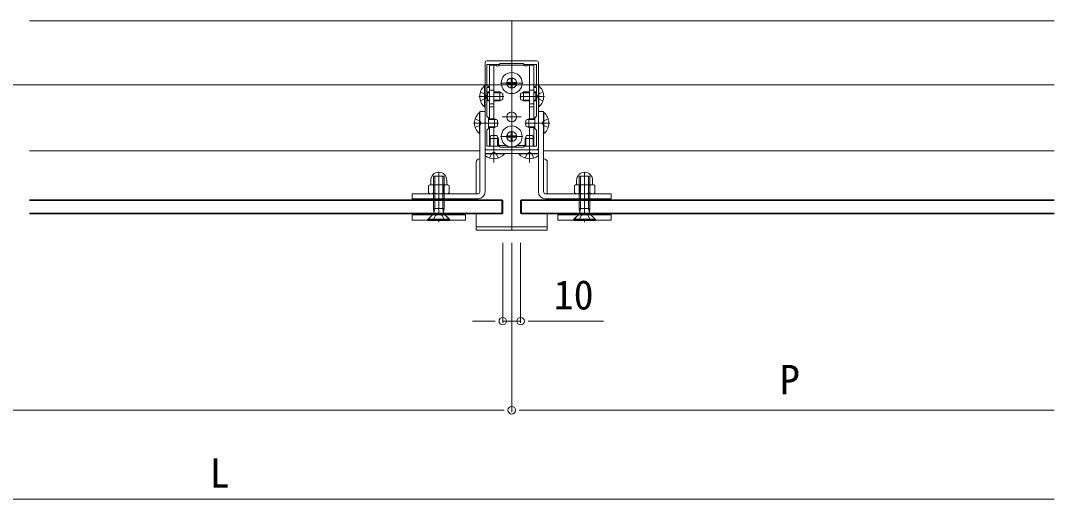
# Model space of a CAD drawing. Units: millimetres, scale not verified. Extents: x -990 to 990, y -1598 to 1604.
# Drawn here: x -298 to 282, y 371 to 640 of the extents above; entities that cross this region are included whole.
import ezdxf
from ezdxf.enums import TextEntityAlignment as Align

# ---------------------------------------------------------------- set-up
doc = ezdxf.new("R2010")
doc.units = ezdxf.units.MM
doc.header["$LTSCALE"] = 8
doc.linetypes.add('CHAIN2', pattern=[12, 9, -1, 1, -1])
doc.linetypes.add('DASHED3', pattern=[4, 3, -1])
for name, color, linetype, lineweight in [('0-3_YKK_11', 2, 'Continuous', 9), ('0-4_YKK_12', 4, 'Continuous', 9), ('0-5_YKK_13', 6, 'Continuous', 9), ('0-6_YKK_D', 7, 'Continuous', 9)]:
    doc.layers.add(name, color=color, linetype=linetype, lineweight=lineweight)
doc.styles.add('ＭＳ ゴシック', font='')
doc.styles.get('ＭＳ ゴシック').set_extended_font_data('MS Gothic')

msp = doc.modelspace()

# ---------------------------------------------------------------- linework, layer by layer
at = {"layer": '0-3_YKK_11'}
for p, q in [((282.5, 639.811), (-293.5, 639.811)), ((-22.5, 551.807), (-22.5, 639.807)), ((-746.25, 603.811), (282.5, 603.811)), ((-40.4, 566.811), (-293.5, 566.811)), ((282.5, 566.811), (-4.6, 566.811))]:
    msp.add_line(p, q, dxfattribs=at)
at = {"layer": '0-4_YKK_12', "linetype": 'CHAIN2'}
for p, q in [((-22.5, 616.011), (-22.5, 566.811)), ((-22.5, 598.511), (-22.5, 611.111)), ((-28.8, 604.811), (-16.2, 604.811)), ((-17.2, 604.811), (-27.8, 604.811)), ((-41, 597.311), (-27, 597.311)), ((-28.2, 597.311), (-38.2, 597.311)), ((-4, 597.311), (-18, 597.311)), ((-16.8, 597.311), (-6.8, 597.311)), ((-43.9, 582.311), (-29.9, 582.311)), ((-17.2, 585.811), (-27.8, 585.811)), ((-22.5, 568.511), (-22.5, 581.111)), ((-1.1, 582.311), (-15.1, 582.311)), ((-32.5, 561.811), (-32.5, 575.81)), ((-12.5, 561.811), (-12.5, 575.81)), ((-32.5, 560.178), (-32.5, 572.92)), ((-28.8, 574.811), (-16.2, 574.811)), ((-17.2, 574.811), (-27.8, 574.811)), ((-12.5, 560.178), (-12.5, 572.92)), ((-22.5, 522.311), (-22.5, 567.311))]:
    msp.add_line(p, q, dxfattribs=at)
at = {"layer": '0-4_YKK_12'}
for p, q in [((-35, 614.811), (-31.366, 614.811)), ((-35, 614.811), (-35, 584.811)), ((-32.5, 584.811), (-32.5, 614.811)), ((-29.634, 614.811), (-15.366, 614.811)), ((-13.634, 614.811), (-10, 614.811)), ((-12.5, 584.811), (-12.5, 614.811)), ((-10, 584.814), (-10, 614.811)), ((-25, 605.161), (-25, 604.461)), ((-25, 605.161), (-23.35, 605.161)), ((-25, 604.461), (-23.35, 604.461)), ((-22.85, 607.311), (-22.15, 607.311)), ((-22.85, 607.311), (-22.85, 605.661)), ((-22.15, 607.311), (-22.15, 605.661)), ((-21.65, 605.161), (-20, 605.161)), ((-21.65, 604.461), (-20, 604.461)), ((-20, 605.161), (-20, 604.461)), ((-37.748, 603.211), (-37.5, 603.211)), ((-37.748, 591.411), (-37.748, 603.211)), ((-37.5, 603.211), (-37.5, 591.411)), ((-36.1, 599.811), (-36.4, 599.702)), ((-36.1, 599.378), (-36.4, 599.44)), ((-36.1, 594.811), (-36.1, 599.811)), ((-36.1, 599.811), (-35, 599.811)), ((-36.1, 599.378), (-35, 599.378)), ((-35, 600.811), (-32.5, 600.811)), ((-32.5, 599.811), (-29.2, 599.811)), ((-32.5, 599.378), (-28.28, 599.378)), ((-29.2, 594.811), (-29.2, 599.811)), ((-27.5, 599.011), (-29.2, 599.811)), ((-27.5, 595.611), (-27.5, 599.011)), ((-22.85, 603.961), (-22.85, 602.311)), ((-22.85, 602.311), (-22.15, 602.311)), ((-22.15, 603.961), (-22.15, 602.311)), ((-17.5, 599.011), (-15.8, 599.811)), ((-17.5, 595.611), (-17.5, 599.011)), ((-12.5, 599.378), (-16.72, 599.378)), ((-12.5, 599.811), (-15.8, 599.811)), ((-15.8, 594.811), (-15.8, 599.811)), ((-12.5, 600.811), (-10, 600.811)), ((-8.9, 599.811), (-10, 599.811)), ((-8.9, 599.378), (-10, 599.378)), ((-8.9, 594.811), (-8.9, 599.811)), ((-8.9, 599.811), (-8.6, 599.702)), ((-8.9, 599.378), (-8.6, 599.44)), ((-7.5, 603.211), (-7.5, 591.411)), ((-7.252, 603.211), (-7.5, 603.211)), ((-7.252, 591.411), (-7.252, 603.211)), ((-36.1, 595.244), (-36.4, 595.181)), ((-36.1, 594.811), (-36.4, 594.92)), ((-36.1, 595.244), (-35, 595.244)), ((-36.1, 594.811), (-35, 594.811)), ((-35, 593.177), (-32.5, 593.177)), ((-32.5, 595.244), (-28.28, 595.244)), ((-32.5, 594.811), (-29.2, 594.811)), ((-29.2, 594.811), (-27.5, 595.611)), ((-15.8, 594.811), (-17.5, 595.611)), ((-12.5, 595.244), (-16.72, 595.244)), ((-12.5, 594.811), (-15.8, 594.811)), ((-12.5, 593.177), (-10, 593.177)), ((-8.9, 595.244), (-10, 595.244)), ((-8.9, 594.811), (-10, 594.811)), ((-8.9, 595.244), (-8.6, 595.181)), ((-8.9, 594.811), (-8.6, 594.92)), ((-40.648, 588.211), (-40.4, 588.211)), ((-40.648, 588.211), (-40.648, 576.411)), ((-40.4, 576.411), (-40.4, 588.211)), ((-37.748, 591.411), (-37.5, 591.411)), ((-37.5, 543.711), (-37.5, 588.811)), ((-35, 591.444), (-32.5, 591.444)), ((-12.5, 591.444), (-10, 591.444)), ((-7.252, 591.411), (-7.5, 591.411)), ((-7.5, 543.711), (-7.5, 588.811)), ((-4.6, 576.411), (-4.6, 588.211)), ((-4.352, 588.211), (-4.6, 588.211)), ((-4.352, 588.211), (-4.352, 576.411)), ((-35.5, 584.811), (-32.1, 584.811)), ((-35.5, 584.378), (-31.18, 584.378)), ((-32.1, 584.811), (-30.4, 584.011)), ((-32.1, 584.811), (-32.1, 579.811)), ((-30.4, 584.011), (-30.4, 580.611)), ((-12.9, 584.811), (-14.6, 584.011)), ((-14.6, 584.011), (-14.6, 580.611)), ((-9.5, 584.378), (-13.82, 584.378)), ((-9.5, 584.811), (-12.9, 584.811)), ((-12.9, 584.811), (-12.9, 579.811)), ((-40.648, 576.411), (-40.4, 576.411)), ((-35.5, 580.244), (-31.18, 580.244)), ((-35.5, 579.811), (-32.1, 579.811)), ((-35, 579.811), (-35, 569.811)), ((-34.2, 575.311), (-35, 573.611)), ((-30.8, 575.311), (-34.2, 575.311)), ((-32.5, 575.311), (-32.5, 579.811)), ((-30.4, 580.611), (-32.1, 579.811)), ((-30, 573.611), (-30.8, 575.311)), ((-22.85, 577.311), (-22.15, 577.311)), ((-22.85, 577.311), (-22.85, 575.661)), ((-22.15, 577.311), (-22.15, 575.661)), ((-14.2, 575.311), (-15, 573.611)), ((-14.6, 580.611), (-12.9, 579.811)), ((-10.8, 575.311), (-14.2, 575.311)), ((-9.5, 580.244), (-13.82, 580.244)), ((-9.5, 579.811), (-12.9, 579.811)), ((-12.5, 575.311), (-12.5, 579.811)), ((-10, 573.611), (-10.8, 575.311)), ((-10, 569.811), (-10, 579.814)), ((-4.352, 576.411), (-4.6, 576.411)), ((-35, 569.311), (-35, 573.611)), ((-30, 573.611), (-35, 573.611)), ((-34.567, 569.311), (-34.567, 574.531)), ((-30.433, 569.311), (-30.433, 574.531)), ((-30, 569.311), (-30, 573.611)), ((-29.634, 569.811), (-25.627, 569.811)), ((-25, 575.161), (-25, 574.461)), ((-25, 575.161), (-23.35, 575.161)), ((-25, 574.461), (-23.35, 574.461)), ((-22.85, 573.961), (-22.85, 572.311)), ((-22.85, 572.311), (-22.15, 572.311)), ((-22.15, 573.961), (-22.15, 572.311)), ((-21.65, 575.161), (-20, 575.161)), ((-21.65, 574.461), (-20, 574.461)), ((-20, 575.161), (-20, 574.461)), ((-19.373, 569.811), (-15.366, 569.811)), ((-15, 569.311), (-15, 573.611)), ((-10, 573.611), (-15, 573.611)), ((-14.567, 569.311), (-14.567, 574.531)), ((-10.433, 569.311), (-10.433, 574.531)), ((-10, 569.311), (-10, 573.611)), ((-7.5, 567.311), (-37.5, 567.311)), ((-7.5, 565.311), (-37.5, 565.311)), ((-37.5, 565.311), (-26.6, 565.311)), ((-26.6, 565.063), (-37.5, 565.063)), ((-26.6, 565.063), (-26.6, 565.311)), ((-18.4, 565.311), (-7.5, 565.311)), ((-18.4, 565.063), (-18.4, 565.311)), ((-7.5, 565.063), (-18.4, 565.063)), ((-42.5, 560.311), (-42.5, 542.711)), ((-2.5, 542.711), (-2.5, 560.311)), ((-68, 550.211), (-68, 548.211)), ((-66.387, 543.157), (-66.387, 547.264)), ((-60.613, 543.157), (-60.613, 547.264)), ((-59, 550.211), (-59, 548.211)), ((14, 550.211), (14, 548.211)), ((15.613, 543.157), (15.613, 547.264)), ((21.387, 543.157), (21.387, 547.264)), ((23, 550.211), (23, 548.211)), ((-78.5, 539.811), (-78.5, 542.711)), ((-78.5, 542.711), (-41.4, 542.711)), ((-69.274, 543.157), (-68.5, 542.711)), ((-58.5, 542.711), (-68.5, 542.711)), ((-57.726, 543.157), (-58.5, 542.711)), ((33.5, 542.711), (-3.6, 542.711)), ((12.726, 543.157), (13.5, 542.711)), ((13.5, 542.711), (23.5, 542.711)), ((24.274, 543.157), (23.5, 542.711)), ((33.5, 539.811), (33.5, 542.711)), ((-28, 539.311), (-293.5, 539.311)), ((-27.5, 538.811), (-293.5, 538.811)), ((-78.5, 539.811), (-41.4, 539.811)), ((-42.5, 539.811), (-42.5, 539.311)), ((-28, 531.311), (-28, 539.311)), ((-28, 539.311), (-27.5, 538.811)), ((-27.5, 531.811), (-27.5, 538.811)), ((-17, 539.311), (-17.5, 538.811)), ((-17.5, 531.811), (-17.5, 538.811)), ((-17.5, 538.811), (282.5, 538.811)), ((-17, 539.311), (282.5, 539.311)), ((-17, 531.311), (-17, 539.311)), ((33.5, 539.811), (-3.6, 539.811)), ((-2.5, 539.311), (-2.5, 539.811)), ((-293.5, 531.811), (-27.5, 531.811)), ((-293.5, 531.311), (-28, 531.311)), ((-42.5, 531.311), (-42.5, 522.143)), ((-28, 531.311), (-27.5, 531.811)), ((282.5, 531.811), (-17.5, 531.811)), ((-17, 531.311), (-17.5, 531.811)), ((282.5, 531.311), (-17, 531.311)), ((-69.5, 527.561), (-69.5, 527.811)), ((-69.5, 527.561), (-57.5, 527.561)), ((-57.5, 527.561), (-57.5, 527.811)), ((-42.5, 524.143), (-2.5, 524.143)), ((12.5, 527.561), (12.5, 527.811)), ((24.5, 527.561), (12.5, 527.561)), ((24.5, 527.561), (24.5, 527.811))]:
    msp.add_line(p, q, dxfattribs=at)
at = {"layer": '0-4_YKK_12', "linetype": 'DASHED3'}
for p, q in [((-40.083, 599.811), (-37.365, 598.456)), ((-36.756, 597.311), (-37.365, 598.456)), ((-8.244, 597.311), (-7.635, 598.456)), ((-4.917, 599.811), (-7.635, 598.456)), ((-40.083, 594.811), (-37.365, 596.166)), ((-36.756, 597.311), (-37.365, 596.166)), ((-8.244, 597.311), (-7.635, 596.166)), ((-4.917, 594.811), (-7.635, 596.166)), ((-42.983, 584.811), (-40.265, 583.456)), ((-42.983, 579.811), (-40.265, 581.166)), ((-39.656, 582.311), (-40.265, 583.456)), ((-39.656, 582.311), (-40.265, 581.166)), ((-5.344, 582.311), (-4.735, 583.456)), ((-5.344, 582.311), (-4.735, 581.166)), ((-2.017, 584.811), (-4.735, 583.456)), ((-2.017, 579.811), (-4.735, 581.166)), ((-35, 562.728), (-33.645, 565.445)), ((-32.5, 566.054), (-33.645, 565.445)), ((-32.5, 566.054), (-31.355, 565.445)), ((-30, 562.728), (-31.355, 565.445)), ((-15, 562.728), (-13.645, 565.445)), ((-12.5, 566.054), (-13.645, 565.445)), ((-12.5, 566.054), (-11.355, 565.445)), ((-10, 562.728), (-11.355, 565.445)), ((-66.5, 552.561), (-60.5, 552.561)), ((-65.75, 534.357), (-65.75, 552.561)), ((-61.25, 534.357), (-61.25, 552.561)), ((-60.5, 534.357), (-60.5, 552.561)), ((21.5, 552.561), (15.5, 552.561)), ((15.5, 534.357), (15.5, 552.561)), ((16.25, 534.357), (16.25, 552.561)), ((20.75, 534.357), (20.75, 552.561)), ((-70, 527.811), (-67, 530.811)), ((-69.5, 528.311), (-66.567, 531.243)), ((-66.85, 527.561), (-65.405, 530.523)), ((-66.5, 534.357), (-66.226, 532.246)), ((-60.533, 531.357), (-66.467, 531.357)), ((-66.238, 531.861), (-65.75, 534.357)), ((-63.5, 531.536), (-65.405, 530.523)), ((-63.5, 531.536), (-61.595, 530.523)), ((-60.15, 527.561), (-61.595, 530.523)), ((-60.762, 531.861), (-61.25, 534.357)), ((-60.5, 534.357), (-60.774, 532.246)), ((-57.5, 528.311), (-60.433, 531.243)), ((-57, 527.811), (-60, 530.811)), ((12, 527.811), (15, 530.811)), ((12.5, 528.311), (15.433, 531.243)), ((15.15, 527.561), (16.595, 530.523)), ((15.5, 534.357), (15.774, 532.246)), ((15.533, 531.357), (21.467, 531.357)), ((15.762, 531.861), (16.25, 534.357)), ((18.5, 531.536), (16.595, 530.523)), ((18.5, 531.536), (20.405, 530.523)), ((21.85, 527.561), (20.405, 530.523)), ((21.238, 531.861), (20.75, 534.357)), ((21.5, 534.357), (21.226, 532.246)), ((24.5, 528.311), (21.567, 531.243)), ((25, 527.811), (22, 530.811)), ((-69.5, 528.311), (-57.5, 528.311)), ((-69.5, 527.811), (-69.5, 528.311)), ((-57.5, 527.811), (-57.5, 528.311)), ((24.5, 528.311), (12.5, 528.311)), ((12.5, 527.811), (12.5, 528.311)), ((24.5, 527.811), (24.5, 528.311))]:
    msp.add_line(p, q, dxfattribs=at)
at = {"layer": '0-4_YKK_12'}
for points in [[(-40.4, 543.711), (-40.4, 588.811), (-37.5, 588.811)], [(-4.6, 543.711), (-4.6, 588.811), (-7.5, 588.811)], [(-69.274, 543.157), (-69.274, 547.264), (-68.5, 547.711)], [(-57.726, 543.157), (-57.726, 547.264), (-58.5, 547.711), (-68.5, 547.711)], [(12.726, 543.157), (12.726, 547.264), (13.5, 547.711), (23.5, 547.711)], [(24.274, 543.157), (24.274, 547.264), (23.5, 547.711)], [(-42.5, 522.143), (-2.5, 522.143), (-2.5, 531.311)]]:
    msp.add_lwpolyline(points, dxfattribs=at)
at = {"layer": '0-4_YKK_12', "linetype": 'DASHED3'}
for points in [[(-60.5, 534.357), (-66.5, 534.357), (-66.5, 552.561)], [(-63.5, 554.776), (-63.5, 527.811), (-63.5, 526.767)], [(15.5, 534.357), (21.5, 534.357), (21.5, 552.561)], [(18.5, 554.776), (18.5, 527.811), (18.5, 526.767)]]:
    msp.add_lwpolyline(points, dxfattribs=at)
at = {"layer": '0-4_YKK_12'}
for points in [[(-51, 539.311), (-51, 539.811), (-76, 539.811), (-76, 539.311)], [(6, 539.311), (6, 539.811), (31, 539.811), (31, 539.311)], [(-78.5, 527.811), (-48.5, 527.811), (-48.5, 530.811), (-78.5, 530.811)], [(-76, 530.811), (-51, 530.811), (-51, 531.311), (-76, 531.311)], [(33.5, 527.811), (3.5, 527.811), (3.5, 530.811), (33.5, 530.811)], [(31, 530.811), (6, 530.811), (6, 531.311), (31, 531.311)]]:
    msp.add_lwpolyline(points, close=True, dxfattribs=at)
for centre, radius in [((-22.5, 604.811), 5.9), ((-22.5, 585.811), 2.75), ((-22.5, 574.811), 5.9)]:
    msp.add_circle(centre, radius, dxfattribs=at)
at = {"layer": '0-4_YKK_12', "linetype": 'DASHED3'}
for centre in [(-22.5, 604.811), (-22.5, 574.811)]:
    msp.add_circle(centre, 2.75, dxfattribs=at)
at = {"layer": '0-4_YKK_12'}
for centre, radius, start, end in [((-30.5, 615.311), 1, 210, 330), ((-14.5, 615.311), 1, 210, 330), ((-23.35, 605.661), 0.5, 270, 0), ((-23.35, 603.961), 0.5, 0, 90), ((-21.65, 605.661), 0.5, 180, 270), ((-21.65, 603.961), 0.5, 90, 180), ((-32.8, 597.311), 7.7, 129.98312, 230.01688), ((-12.2, 597.311), 7.7, 309.98312, 50.01688), ((-35.7, 582.311), 7.7, 129.98312, 230.01688), ((-9.3, 582.311), 7.7, 309.98312, 50.01688), ((-23.35, 575.661), 0.5, 270, 0), ((-21.65, 575.661), 0.5, 180, 270), ((-30.5, 569.311), 1, 30, 60), ((-23.35, 573.961), 0.5, 0, 90), ((-21.65, 573.961), 0.5, 90, 180), ((-14.5, 569.311), 1, 120, 150), ((-32.5, 570.011), 7.7, 229.50734, 320.01688), ((-12.5, 570.011), 7.7, 219.98312, 310.49266), ((-40.5, 560.311), 2, 90, 180), ((-40.5, 560.276), 2, 90, 180), ((-40.5, 564.311), 2, 270, 272.86598), ((-40.5, 564.276), 2, 270, 272.86598), ((-4.5, 564.311), 2, 267.13402, 270), ((-4.5, 564.276), 2, 267.13402, 270), ((-4.5, 560.311), 2, 0, 90), ((-4.5, 560.276), 2, 0, 90), ((-63.5, 550.211), 4.5, 0, 180), ((18.5, 550.211), 4.5, 0, 180), ((-67.83, 545.155), 2.556, 55.61575, 124.38425), ((-68.5, 548.211), 0.5, 270, 0), ((-63.5, 538.157), 9.553, 72.41205, 107.58795), ((-59.17, 545.155), 2.556, 55.61575, 124.38425), ((-58.5, 548.211), 0.5, 180, 270), ((14.17, 545.155), 2.556, 55.61575, 124.38425), ((13.5, 548.211), 0.5, 270, 0), ((18.5, 538.157), 9.553, 72.41205, 107.58795), ((22.83, 545.155), 2.556, 55.61575, 124.38425), ((23.5, 548.211), 0.5, 180, 270), ((-67.83, 545.266), 2.556, 235.61575, 304.38425), ((-63.5, 552.264), 9.553, 252.41205, 287.58795), ((-59.17, 545.266), 2.556, 235.61575, 304.38425), ((-41.4, 543.711), 3.9, 270, 0), ((-41.4, 543.711), 1, 270, 0), ((-3.6, 543.711), 3.9, 180, 270), ((-3.6, 543.711), 1, 180, 270), ((14.17, 545.266), 2.556, 235.61575, 304.38425), ((18.5, 552.264), 9.553, 252.41205, 287.58795), ((22.83, 545.266), 2.556, 235.61575, 304.38425)]:
    msp.add_arc(centre, radius, start, end, dxfattribs=at)
at = {"layer": '0-4_YKK_12', "linetype": 'DASHED3'}
for centre, start, end in [((-67.416, 532.092), 315, 7.39547), ((-59.584, 532.092), 172.60453, 225), ((14.584, 532.092), 315, 7.39547), ((22.416, 532.092), 172.60453, 225)]:
    msp.add_arc(centre, 1.2, start, end, dxfattribs=at)
at = {"layer": '0-5_YKK_13'}
for p, q in [((-27.5, 515.143), (-27.5, 470.143)), ((-22.5, 515.143), (-22.5, 420.143)), ((-22.5, 515.143), (-22.5, 420.143)), ((-17.5, 515.143), (-17.5, 470.143)), ((-36, 471.143), (-44.5, 471.143)), ((-31.75, 471.143), (-36, 471.143)), ((-27.5, 471.143), (-17.5, 471.143)), ((-13.25, 471.143), (-9, 471.143)), ((-9, 471.143), (29.1, 471.143)), ((-664, 421.143), (-31, 421.143)), ((-26.75, 421.143), (-31, 421.143)), ((-18.25, 421.143), (-14, 421.143)), ((-14, 421.143), (282.5, 421.143)), ((-655, 371.143), (282.5, 371.143))]:
    msp.add_line(p, q, dxfattribs=at)
for centre, start, end in [((-27.5, 471.143), 0, 180), ((-27.5, 471.143), 180, 0), ((-17.5, 471.143), 0, 180), ((-17.5, 471.143), 180, 0), ((-22.5, 421.143), 0, 180), ((-22.5, 421.143), 0, 180), ((-22.5, 421.143), 180, 0), ((-22.5, 421.143), 180, 0)]:
    msp.add_arc(centre, 2.125, start, end, dxfattribs=at)
at = {"layer": '0-6_YKK_D'}
for p, q in [((-37.5, 616.311), (-37.5, 568.311)), ((-8.5, 617.311), (-36.5, 617.311)), ((-7.5, 568.311), (-7.5, 616.311)), ((-8.6, 586.211), (-8.6, 602.311)), ((-36.5, 567.311), (-8.5, 567.311))]:
    msp.add_line(p, q, dxfattribs=at)
msp.add_lwpolyline([(-8.6, 586.211), (-8.6, 602.311), (-9.5, 602.311), (-9.5, 603.111), (-8.6, 603.111), (-8.6, 615.311), (-15.5, 615.311), (-16, 615.811), (-29, 615.811), (-29.5, 615.311), (-36.4, 615.311), (-36.4, 603.111), (-35.5, 603.111), (-35.5, 602.311), (-36.4, 602.311), (-36.4, 586.211), (-35.5, 585.311), (-35.5, 579.311), (-36.4, 578.411), (-36.4, 569.311), (-29.5, 569.311), (-29, 568.811), (-16, 568.811), (-15.5, 569.311), (-8.6, 569.311), (-8.6, 578.411), (-9.5, 579.311), (-9.5, 585.311)], close=True, dxfattribs=at)
for centre, start, end in [((-36.5, 616.311), 90.00001, 179.99999), ((-8.5, 616.311), 0.00001, 89.99999), ((-36.5, 568.311), 180.00001, 269.99999), ((-8.5, 568.311), 270.00001, 359.99999)]:
    msp.add_arc(centre, 1, start, end, dxfattribs=at)

# ---------------------------------------------------------------- texts
at = {"layer": '0-5_YKK_13', "style": 'ＭＳ ゴシック'}
for s, p in [('10', (1.1, 472.743)), ('P', (128.25, 425.143)), ('L', (-192.25, 372.743))]:
    msp.add_text(s, height=16.5, dxfattribs=at).set_placement(p, align=Align.BOTTOM_LEFT)

doc.saveas('drawing.dxf')
